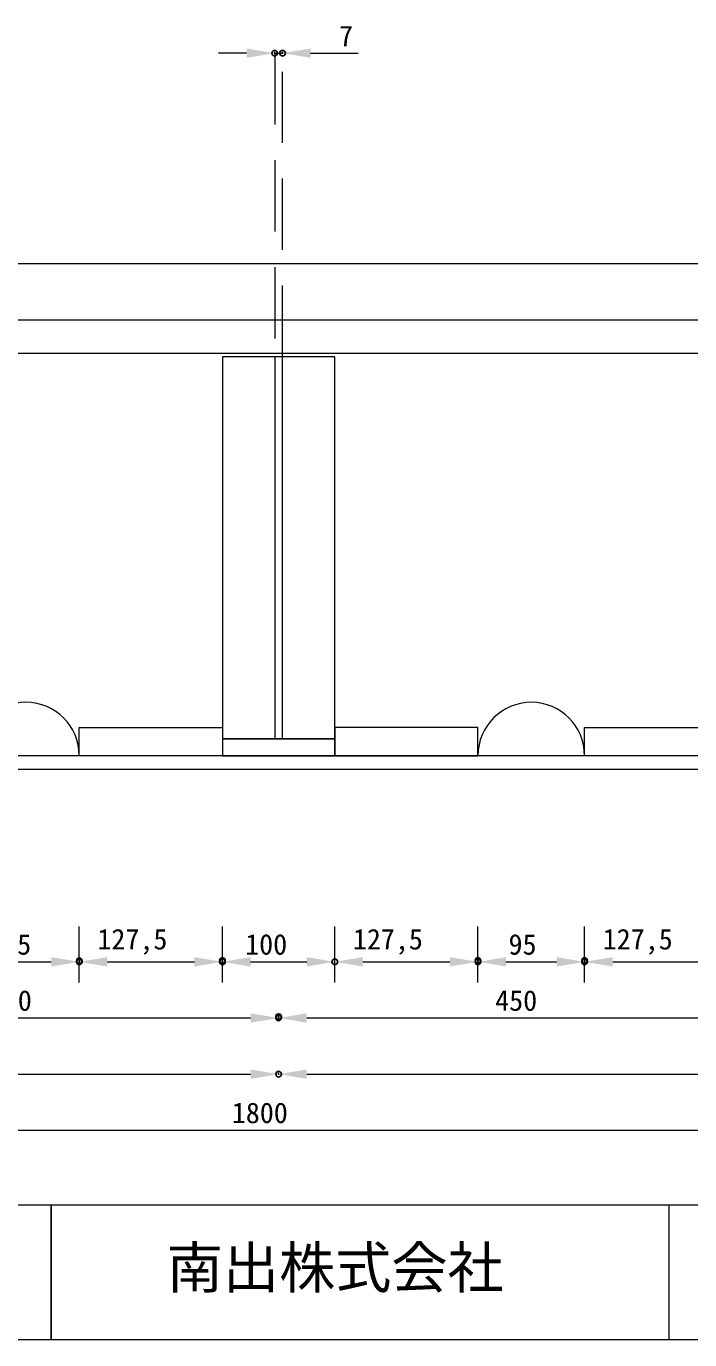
# Model space of a CAD drawing. Units: millimetres, scale not verified. Extents: x -1580 to 1821, y -918 to 1184.
# Drawn here: x 399 to 990, y -918 to 251 of the extents above; entities that cross this region are included whole.
import ezdxf
from ezdxf.enums import TextEntityAlignment as Align

# ---------------------------------------------------------------- set-up
doc = ezdxf.new("R2010")
doc.units = ezdxf.units.MM
doc.header["$LTSCALE"] = 10
doc.header["$PDMODE"] = 32
doc.header["$PDSIZE"] = 5
doc.linetypes.add('USER2', pattern=[9.525, 6.35, -3.175])
for name, color, linetype, lineweight in [('0-2_外形線', 7, 'Continuous', 18), ('0-6_表枠線', 7, 'Continuous', 18), ('0-8_文字', 7, 'Continuous', 18), ('0-9_寸法線', 7, 'USER2', 18)]:
    doc.layers.add(name, color=color, linetype=linetype, lineweight=lineweight)
doc.layers.add('1-0__1-0__1-0__1-0__1-0__0-5_DEFPOINTS', color=7, linetype='Continuous')
doc.styles.add('ＭＳ ゴシック', font='')
doc.styles.get('ＭＳ ゴシック').set_extended_font_data('MS Gothic')

# ---------------------------------------------------------------- blocks, each defined once
blk = doc.blocks.new('_D5')
at = {"layer": '0-2_外形線'}
blk.add_line((2407.34, 1028.87), (4157.34, 1028.87), dxfattribs=at)
at = {"layer": '0-2_外形線', "style": 'ＭＳ ゴシック'}
blk.add_text('1800', height=18.33, dxfattribs=at).set_placement((3240.67, 1029.76), align=Align.BOTTOM_LEFT)
blk = doc.blocks.new('_D52')
at = {"layer": '0-2_外形線'}
for p, q in [((2382.34, 1079.5), (2382.34, 1080.12)), ((2407.34, 1078.87), (3257.34, 1078.87)), ((3282.34, 1079.5), (3282.34, 1080.12))]:
    blk.add_line(p, q, dxfattribs=at)
for points in [[(2407.34, 1083.04), (2407.34, 1074.71), (2382.34, 1078.87)], [(3257.34, 1083.04), (3257.34, 1074.71), (3282.34, 1078.87)]]:
    blk.add_solid(points, dxfattribs=at)
at = {"layer": '1-0__1-0__1-0__1-0__1-0__0-5_DEFPOINTS'}
for p in [(2382.34, 1078.87), (3282.34, 1078.87)]:
    blk.add_point(p, dxfattribs=at)
at = {"layer": '0-2_外形線', "style": 'ＭＳ ゴシック'}
blk.add_text('900', height=18.33, dxfattribs=at).set_placement((2800.19, 1079.76), align=Align.BOTTOM_LEFT)
blk = doc.blocks.new('_D53')
at = {"layer": '0-2_外形線'}
for p, q in [((3282.34, 1079.5), (3282.34, 1080.12)), ((3307.34, 1078.87), (4157.34, 1078.87)), ((4182.34, 1079.5), (4182.34, 1080.12))]:
    blk.add_line(p, q, dxfattribs=at)
for points in [[(3307.34, 1083.04), (3307.34, 1074.71), (3282.34, 1078.87)], [(4157.34, 1083.04), (4157.34, 1074.71), (4182.34, 1078.87)]]:
    blk.add_solid(points, dxfattribs=at)
at = {"layer": '1-0__1-0__1-0__1-0__1-0__0-5_DEFPOINTS'}
for p in [(3282.34, 1078.87), (4182.34, 1078.87)]:
    blk.add_point(p, dxfattribs=at)
at = {"layer": '0-2_外形線', "style": 'ＭＳ ゴシック'}
blk.add_text('900', height=18.33, dxfattribs=at).set_placement((3700.19, 1079.76), align=Align.BOTTOM_LEFT)
blk = doc.blocks.new('_D55')
at = {"layer": '0-2_外形線'}
for p, q in [((2832.34, 1129.5), (2832.34, 1130.12)), ((2857.34, 1128.87), (3257.34, 1128.87)), ((3282.34, 1129.5), (3282.34, 1130.12))]:
    blk.add_line(p, q, dxfattribs=at)
for points in [[(2857.34, 1133.04), (2857.34, 1124.71), (2832.34, 1128.87)], [(3257.34, 1133.04), (3257.34, 1124.71), (3282.34, 1128.87)]]:
    blk.add_solid(points, dxfattribs=at)
at = {"layer": '1-0__1-0__1-0__1-0__1-0__0-5_DEFPOINTS'}
for p in [(2832.34, 1128.87), (3282.34, 1128.87)]:
    blk.add_point(p, dxfattribs=at)
at = {"layer": '0-2_外形線', "style": 'ＭＳ ゴシック'}
blk.add_text('450', height=18.33, dxfattribs=at).set_placement((3025.19, 1129.76), align=Align.BOTTOM_LEFT)
blk = doc.blocks.new('_D56')
at = {"layer": '0-2_外形線'}
for p, q in [((3282.34, 1129.5), (3282.34, 1127.62)), ((3307.34, 1128.87), (3707.34, 1128.87)), ((3732.34, 1129.5), (3732.34, 1130.12))]:
    blk.add_line(p, q, dxfattribs=at)
for points in [[(3307.34, 1133.04), (3307.34, 1124.71), (3282.34, 1128.87)], [(3707.34, 1133.04), (3707.34, 1124.71), (3732.34, 1128.87)]]:
    blk.add_solid(points, dxfattribs=at)
at = {"layer": '1-0__1-0__1-0__1-0__1-0__0-5_DEFPOINTS'}
for p in [(3282.34, 1130.12), (3732.34, 1128.87)]:
    blk.add_point(p, dxfattribs=at)
at = {"layer": '0-2_外形線', "style": 'ＭＳ ゴシック'}
blk.add_text('450', height=18.33, dxfattribs=at).set_placement((3475.19, 1129.76), align=Align.BOTTOM_LEFT)
blk = doc.blocks.new('_D62')
at = {"layer": '0-2_外形線'}
for p, q in [((3009.84, 1179.18), (3009.84, 1177.62)), ((3034.84, 1178.87), (3079.84, 1178.87)), ((3104.84, 1179.5), (3104.84, 1180.12))]:
    blk.add_line(p, q, dxfattribs=at)
for points in [[(3034.84, 1183.04), (3034.84, 1174.71), (3009.84, 1178.87)], [(3079.84, 1183.04), (3079.84, 1174.71), (3104.84, 1178.87)]]:
    blk.add_solid(points, dxfattribs=at)
at = {"layer": '1-0__1-0__1-0__1-0__1-0__0-5_DEFPOINTS'}
for p in [(3009.84, 1179.81), (3104.84, 1178.87)]:
    blk.add_point(p, dxfattribs=at)
at = {"layer": '0-2_外形線', "style": 'ＭＳ ゴシック'}
blk.add_text('95', height=18.33, dxfattribs=at).set_placement((3037.1, 1179.76), align=Align.BOTTOM_LEFT)
blk = doc.blocks.new('_D63')
at = {"layer": '0-2_外形線'}
for p, q in [((3104.84, 1179.18), (3104.84, 1177.62)), ((3129.84, 1178.87), (3207.34, 1178.87)), ((3232.34, 1179.5), (3232.34, 1180.12))]:
    blk.add_line(p, q, dxfattribs=at)
for points in [[(3129.84, 1183.04), (3129.84, 1174.71), (3104.84, 1178.87)], [(3207.34, 1183.04), (3207.34, 1174.71), (3232.34, 1178.87)]]:
    blk.add_solid(points, dxfattribs=at)
at = {"layer": '1-0__1-0__1-0__1-0__1-0__0-5_DEFPOINTS'}
for p in [(3104.84, 1179.81), (3232.34, 1178.87)]:
    blk.add_point(p, dxfattribs=at)
at = {"layer": '0-2_外形線', "style": 'ＭＳ ゴシック'}
blk.add_text('127,5', height=18.33, dxfattribs=at).set_placement((3120.97, 1184.4), align=Align.BOTTOM_LEFT)
blk = doc.blocks.new('_D64')
at = {"layer": '0-2_外形線'}
for p, q in [((3232.34, 1179.5), (3232.34, 1177.62)), ((3257.34, 1178.87), (3307.34, 1178.87)), ((3332.34, 1179.5), (3332.34, 1180.12))]:
    blk.add_line(p, q, dxfattribs=at)
for points in [[(3257.34, 1183.04), (3257.34, 1174.71), (3232.34, 1178.87)], [(3307.34, 1183.04), (3307.34, 1174.71), (3332.34, 1178.87)]]:
    blk.add_solid(points, dxfattribs=at)
at = {"layer": '1-0__1-0__1-0__1-0__1-0__0-5_DEFPOINTS'}
for p in [(3232.34, 1180.12), (3332.34, 1178.87)]:
    blk.add_point(p, dxfattribs=at)
at = {"layer": '0-2_外形線', "style": 'ＭＳ ゴシック'}
blk.add_text('100', height=18.33, dxfattribs=at).set_placement((3252.57, 1179.76), align=Align.BOTTOM_LEFT)
blk = doc.blocks.new('_D65')
at = {"layer": '0-2_外形線'}
for p, q in [((3332.34, 1179.5), (3332.34, 1180.12)), ((3357.34, 1178.87), (3434.84, 1178.87)), ((3459.84, 1179.5), (3459.84, 1180.12))]:
    blk.add_line(p, q, dxfattribs=at)
for points in [[(3357.34, 1183.04), (3357.34, 1174.71), (3332.34, 1178.87)], [(3434.84, 1183.04), (3434.84, 1174.71), (3459.84, 1178.87)]]:
    blk.add_solid(points, dxfattribs=at)
at = {"layer": '1-0__1-0__1-0__1-0__1-0__0-5_DEFPOINTS'}
for p in [(3332.34, 1178.87), (3459.84, 1178.87)]:
    blk.add_point(p, dxfattribs=at)
at = {"layer": '0-2_外形線', "style": 'ＭＳ ゴシック'}
blk.add_text('127,5', height=18.33, dxfattribs=at).set_placement((3348.47, 1184.4), align=Align.BOTTOM_LEFT)
blk = doc.blocks.new('_D66')
at = {"layer": '0-2_外形線'}
for p, q in [((3459.84, 1179.5), (3459.84, 1177.62)), ((3484.84, 1178.87), (3529.84, 1178.87)), ((3554.84, 1179.5), (3554.84, 1180.12))]:
    blk.add_line(p, q, dxfattribs=at)
for points in [[(3484.84, 1183.04), (3484.84, 1174.71), (3459.84, 1178.87)], [(3529.84, 1183.04), (3529.84, 1174.71), (3554.84, 1178.87)]]:
    blk.add_solid(points, dxfattribs=at)
at = {"layer": '1-0__1-0__1-0__1-0__1-0__0-5_DEFPOINTS'}
for p in [(3459.84, 1180.12), (3554.84, 1178.87)]:
    blk.add_point(p, dxfattribs=at)
at = {"layer": '0-2_外形線', "style": 'ＭＳ ゴシック'}
blk.add_text('95', height=18.33, dxfattribs=at).set_placement((3487.1, 1179.76), align=Align.BOTTOM_LEFT)
blk = doc.blocks.new('_D67')
at = {"layer": '0-2_外形線'}
for p, q in [((3554.84, 1179.5), (3554.84, 1177.62)), ((3579.84, 1178.87), (3657.34, 1178.87)), ((3682.34, 1179.5), (3682.34, 1180.12))]:
    blk.add_line(p, q, dxfattribs=at)
for points in [[(3579.84, 1183.04), (3579.84, 1174.71), (3554.84, 1178.87)], [(3657.34, 1183.04), (3657.34, 1174.71), (3682.34, 1178.87)]]:
    blk.add_solid(points, dxfattribs=at)
at = {"layer": '1-0__1-0__1-0__1-0__1-0__0-5_DEFPOINTS'}
for p in [(3554.84, 1180.12), (3682.34, 1178.87)]:
    blk.add_point(p, dxfattribs=at)
at = {"layer": '0-2_外形線', "style": 'ＭＳ ゴシック'}
blk.add_text('127,5', height=18.33, dxfattribs=at).set_placement((3570.97, 1184.4), align=Align.BOTTOM_LEFT)
blk = doc.blocks.new('_D75')
at = {"layer": '0-2_外形線'}
for p, q in [((3278.84, 1988.54), (3278.84, 1989.17)), ((3285.84, 1988.54), (3285.84, 1989.17)), ((3253.84, 1987.92), (3228.84, 1987.92)), ((3278.84, 1987.92), (3285.84, 1987.92)), ((3310.84, 1987.92), (3353.27, 1987.92))]:
    blk.add_line(p, q, dxfattribs=at)
for points in [[(3253.84, 1992.08), (3253.84, 1983.75), (3278.84, 1987.92)], [(3310.84, 1992.08), (3310.84, 1983.75), (3285.84, 1987.92)]]:
    blk.add_solid(points, dxfattribs=at)
at = {"layer": '1-0__1-0__1-0__1-0__1-0__0-5_DEFPOINTS'}
for p in [(3278.84, 1987.92), (3285.84, 1987.92)]:
    blk.add_point(p, dxfattribs=at)
at = {"layer": '0-2_外形線', "style": 'ＭＳ ゴシック'}
blk.add_text('7', height=18.33, dxfattribs=at).set_placement((3336.22, 1988.54), align=Align.BOTTOM_LEFT)

msp = doc.modelspace()

# ---------------------------------------------------------------- linework, layer by layer
at = {"layer": '0-2_外形線'}
for p, q in [((1523.77, 39.93), (-276.23, 39.93)), ((-276.23, -410.07), (1523.77, -410.07))]:
    msp.add_line(p, q, dxfattribs=at)
for points in [[(573.77, -383.07), (673.77, -383.07), (673.77, -43.07), (573.77, -43.07)], [(620.27, -383.07), (627.27, -383.07), (627.27, -43.07), (620.27, -43.07)], [(573.77, -398.07), (446.27, -398.07), (446.27, -373.07), (573.77, -373.07)], [(673.77, -398.07), (801.27, -398.07), (801.27, -373.07), (673.77, -373.07)], [(1023.77, -398.07), (896.27, -398.07), (896.27, -373.07), (1023.77, -373.07)], [(573.77, -398.07), (673.77, -398.07), (673.77, -383.07), (573.77, -383.07)], [(-276.23, -410.07), (1523.77, -410.07), (1523.77, -398.07), (-276.23, -398.07)]]:
    msp.add_lwpolyline(points, close=True, dxfattribs=at)
for centre in [(398.77, -398.07), (848.77, -398.07)]:
    msp.add_arc(centre, 47.5, 0, 180, dxfattribs=at)
at = {"layer": '0-6_表枠線'}
for points in [[(71.27, -798.07), (421.27, -798.07), (421.27, -918.07), (71.27, -918.07)], [(421.27, -798.07), (1821.27, -798.07), (1821.27, -918.07), (421.27, -918.07)], [(421.27, -798.07), (971.27, -798.07), (971.27, -918.07), (421.27, -918.07)]]:
    msp.add_lwpolyline(points, close=True, dxfattribs=at)
at = {"layer": '0-8_文字'}
msp.add_line((1524.6, -40.07), (-275.4, -40.07), dxfattribs=at)
msp.add_lwpolyline([(-276.23, -10.07), (1523.77, -10.07), (1523.77, -35.07)], dxfattribs=at)
at = {"layer": '0-9_寸法線'}
for p, q in [((620.27, 227.42), (620.27, -43.07)), ((627.27, -43.07), (627.27, 227.42)), ((446.27, -600.16), (446.27, -550.16)), ((573.77, -600.16), (573.77, -550.16)), ((673.77, -600.16), (673.77, -550.16)), ((801.27, -600.16), (801.27, -550.16)), ((896.27, -600.16), (896.27, -550.16))]:
    msp.add_line(p, q, dxfattribs=at)

# ---------------------------------------------------------------- block references
at = {"layer": '0-2_外形線'}
for name in ['_D75', '_D62', '_D63', '_D64', '_D65', '_D66', '_D67', '_D55', '_D56', '_D52', '_D53', '_D5']:
    msp.add_blockref(name, (-2658.57, -1760.49), dxfattribs=at)

# ---------------------------------------------------------------- texts
at = {"layer": '0-8_文字', "style": 'ＭＳ ゴシック'}
msp.add_text('南出株式会社', height=36.66, dxfattribs=at).set_placement((524.18, -883.07), align=Align.BOTTOM_LEFT)

doc.saveas('drawing.dxf')
